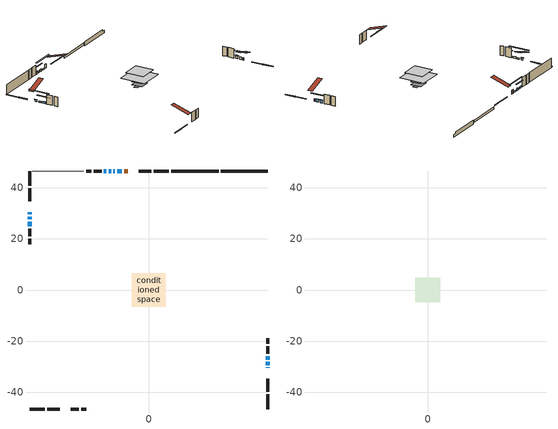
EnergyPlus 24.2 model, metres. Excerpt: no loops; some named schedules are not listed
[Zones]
conditioned space
 floor adiabatic (Floor2 construction): -2.69,-2.69 -2.69,2.69 2.69,2.69 2.69,-2.69 z0.91
 floor adiabatic (AdiabaticFloorConstruction): -6.56,-6.56 -6.56,6.56 6.56,6.56 6.56,-6.56 z3.35
 floor foundation (Slab1 construction): -3.5,-1.07 -3.5,1.07 3.5,1.07 3.5,-1.07 z-1.22
 floor foundation (Slab2 construction): -2.69,-2.69 -2.69,2.69 2.69,2.69 2.69,-2.69 z-0.65
 wall outside (RimJoist1 construction): 7.78,46.52 1.95,46.52 / -46.52,-46.52 -40.69,-46.52 / -46.52,46.52 -46.52,40.69 / 46.52,-46.52 46.52,-40.69 z0.91:1.21
 wall outside (RimJoist2 construction): 1.02,46.52 -3.95,46.52 / -39.76,-46.52 -34.79,-46.52 / -46.52,39.76 -46.52,34.79 / 46.52,-39.76 46.52,-34.79 z0.91:1.21
 wall outside (AdiabaticWallConstruction 1): -8.29,46.52 -9.53,46.52 z0.91:2.94
 wall outside (AdiabaticWallConstruction): 46.52,-30.45 46.52,-30.25 / -13.22,46.52 -13.83,46.52 z0.91:2.13; -46.52,30.45 -46.52,29.53 / -14.76,46.52 -15.67,46.52 / -46.52,26.76 -46.52,24.93 / -16.6,46.52 -17.52,46.52 z0.91:1.83; -10.46,46.52 -12.29,46.52 / -46.52,28.6 -46.52,27.69 z0.91:1.47; 46.52,-29.33 46.52,-28.11 / 46.52,-27.18 46.52,-25.91 z0.91:2.33
 wall outside (Wall1 construction): -18.44,46.52 -21.48,46.52 / -30.44,-46.52 -27.41,-46.52 / -46.52,24 -46.52,20.96 / 46.52,-24.98 46.52,-21.94 z0.91:5.79
 wall outside (Wall2 construction): -22.41,46.52 -24.52,46.52 / -26.48,-46.52 -24.37,-46.52 / -46.52,20.03 -46.52,17.92 / 46.52,-21.01 46.52,-18.9 z0.91:5.79
 wall foundation (FoundationWall1 construction): 28.23,46.52,-1.22 28.23,46.52,0.91 44.69,46.52,0.91 44.69,46.52,0.07 46.52,46.52,0.07 46.52,46.52,-1.22
 wall foundation (FoundationWall2 construction): 27.3,46.52 8.71,46.52 z-0.65:0.55
 wall adiabatic (Wall3 construction): -25.45,46.52 -45.59,46.52 z0.91:5.79
 window (WindowConstruction 6): 46.52,-30.44 46.52,-30.25 z0.91:2.13
 window (WindowConstruction 5): -46.52,30.44 -46.52,29.53 z0.91:1.82
 window (WindowConstruction 8): -10.46,46.52 -12.29,46.52 z0.91:1.47
 window (WindowConstruction 9): -46.52,28.6 -46.52,27.69 z0.91:1.47
 window (WindowConstruction 7): -13.22,46.52 -13.83,46.52 z0.91:2.13
 window (WindowConstruction): 46.52,-29.33 46.52,-28.11 z0.91:2.33
 window (WindowConstruction 1): -14.76,46.52 -15.67,46.52 z0.91:1.82
 window (WindowConstruction 2): -46.52,26.76 -46.52,24.93 z0.91:1.82
 window (WindowConstruction 3): 46.52,-27.18 46.52,-25.91 z0.91:2.33
 window (WindowConstruction 4): -16.6,46.52 -17.51,46.52 z0.91:1.82
 door (Door): -8.29,46.52 -9.53,46.52 z0.91:2.94
 ceiling adiabatic (AdiabaticFloorConstruction): 6.56,-6.56 6.56,6.56 -6.56,6.56 -6.56,-6.56 z3.35
attic - vented
 floor to conditioned space (Floor1 construction Reversed): -4.84,-4.84 -4.84,4.84 4.84,4.84 4.84,-4.84 z5.79
 roof outside (Roof1 construction): -7.37,46.52,5.79 -7.37,37.09,8.93 -4.88,37.09,8.93 -4.88,46.52,5.79; -31.37,-46.52,5.79 -31.37,-37.09,8.93 -33.86,-37.09,8.93 -33.86,-46.52,5.79; -46.52,31.37,5.79 -37.09,31.37,8.93 -37.09,33.86,8.93 -46.52,33.86,5.79; 46.52,-31.37,5.79 37.09,-31.37,8.93 37.09,-33.86,8.93 46.52,-33.86,5.79
shading: -46.52,29.33 -46.52,30.65 -46.93,30.65 -46.93,29.33 z2.03; -17.37,46.52 -5.38,46.52 -5.38,46.93 -17.37,46.93 z6.55; -46.52,22.61 -46.52,33.68 -46.93,33.68 -46.93,22.61 z6.55; 46.52,-25.47 46.52,-31.96 46.93,-31.96 46.93,-25.47 z4.97; -18.31,46.52 -12.12,46.52 -12.12,46.93 -18.31,46.93 z4.46; -46.52,22.29 -46.52,29.4 -46.93,29.4 -46.93,22.29 z4.46; 46.52,-25.71 46.52,-27.38 46.93,-27.38 46.93,-25.71 z2.53; -17.72,46.52 -16.4,46.52 -16.4,46.93 -17.72,46.93 z2.03
[Building]
Building 1: Terrain=Suburbs
[Site:Location]
Toronto City Centre_ON: Latitude {deg}=43.63; Longitude {deg}=-79.39; Time Zone {hr}=-5; Elevation {m}=77; Keep Site Location Information=Yes
[Site:GroundTemperature:Shallow]
5.01852, 3.26908, 3.12898, 3.95918, 7.29196, 10.6092, 13.4851, 15.3069, 15.4617, 13.9799, 11.1774, 7.9619
[Site:WaterMainsTemperature]
Calculation Method=Schedule; Temperature Schedule=mains temperature schedule
[Material] Roughness=Rough; Thermal Absorptance=0.9
Name | Thickness {m} | Conductivity {W/m-K} | Density {kg/m3} | Specific Heat {J/kg-K} | Solar Absorptance | Visible Absorptance
asphalt or fiberglass shingles | 0.00635 | 0.162714 | 1121.4 | 1465.45 | 0.4 | 0.4
ceiling loosefill ins | 0.169333 | 0.0480833 | 16.02 | 1046.75 | 0.7 | 0.7
ceiling stud and cavity | 0.1397 | 0.169886 | 65.682 | 1177.47 | 0.7 | 0.7
concrete 4.0 in. | 0.1016 | 1.803125 | 2242.8 | 837.4 | 0.7 | 0.7
concrete 8.0 in. | 0.2032 | 1.803125 | 2242.8 | 837.4 | 0.7 | 0.7
door material | 0.04445 | 0.053851 | 512.64 | 1214.23 | 0.7 | 0.7
exterior vertical ins | 0.0369022 | 0.029427 | 32.04 | 1214.23 | 0.7 | 0.7
exterior vertical ins 1 | 0.00139922 | 0.029427 | 32.04 | 1214.23 | 0.7 | 0.7
floor covering | 0.0127 | 9.015625 | 54.468 | 1339.84 | 0.6 | 0.6
floor covering 1 | 0.0127 | 0.0433444 | 54.468 | 1339.84 | 0.6 | 0.6
floor rigid ins; wall rigid ins | 0.512978 | 0.029427 | 32.04 | 1214.23 | 0.7 | 0.7
floor stud and cavity | 0.0889 | 0.621767 | 50.32683 | 1063.81 | 0.7 | 0.7
floor stud and cavity 1 | 0.1397 | 1.75129 | 37.0049 | 1207.88 | 0.7 | 0.7
furniture material conditioned space 1 | 0.1524 | 0.115458 | 640.8 | 1214.23 | 0.6 | 0.6
gypsum board | 0.0127 | 0.160291 | 801 | 837.4 | 0.6 | 0.6
gypsum board 1 | 0.0127 | 0.160291 | 801 | 837.4 | 0.7 | 0.7
osb sheathing 0.5 in. | 0.0127 | 0.115458 | 512.64 | 1214.23 | 0.7 | 0.7
osb sheathing 0.5 in. 1 | 0.0127 | 0.115458 | 512.64 | 1214.23 | 0.4 | 0.4
osb sheathing 0.75 in. | 0.01905 | 0.115458 | 512.64 | 1214.23 | 0.7 | 0.7
osb sheathing 2.0 in. | 0.0508 | 0.115458 | 512.64 | 1214.23 | 0.7 | 0.7
rim joist stud and cavity | 0.0508 | 0.0451784 | 125.044 | 1163.47 | 0.6 | 0.6
rim joist stud and cavity 1 | 0.0508 | 0.0448274 | 125.044 | 1163.47 | 0.6 | 0.6
wall stud and cavity | 0.1397 | 0.0814562 | 139.0536 | 1170.24 | 0.7 | 0.7
wall stud and cavity 1 | 0.1397 | 0.0829899 | 139.0536 | 1170.24 | 0.7 | 0.7
wall stud and cavity 2 | 0.1397 | 0.0743881 | 139.0536 | 1170.24 | 0.7 | 0.7
wall stud and cavity 3 | 0.0889 | 0.380278 | 52.3479 | 1209.89 | 0.7 | 0.7
wall stud and cavity 4 | 0.0889 | 0.391764 | 83.0341 | 1211.67 | 0.7 | 0.7
wood siding | 0.0254 | 0.102417 | 544.68 | 1172.36 | 0.4 | 0.4
wood siding 1; wood siding 2; wood siding 3 | 0.0254 | 0.102417 | 544.68 | 1172.36 | 0.7 | 0.7
[WindowMaterial:SimpleGlazingSystem]
Name | U-Factor {W/m2-K} | Solar Heat Gain Coefficient
WindowMaterial | 2.61642 | 0.5
WindowMaterial 1 | 2.58292 | 0.52
WindowMaterial 2 | 2.42053 | 0.63
WindowMaterial 3 | 7.55855 | 0.54
WindowMaterial 4 | 6.70685 | 0.75
WindowMaterial 5 | 3.04227 | 0.45
[Construction]
AdiabaticFloorConstruction: floor stud and cavity 1, floor rigid ins, osb sheathing 0.75 in., floor covering 1
AdiabaticWallConstruction: wood siding 2, wall rigid ins, wall stud and cavity 3, gypsum board
AdiabaticWallConstruction 1: wood siding 3, wall rigid ins, wall stud and cavity 3, gypsum board
Door: door material
Floor1 construction Reversed: gypsum board, ceiling stud and cavity, ceiling loosefill ins
Floor2 construction: floor stud and cavity, floor covering
FoundationWall1 construction; FoundationWall2 construction: concrete 8.0 in., gypsum board 1
furniture construction conditioned space 1: furniture material conditioned space 1
PartitionWallConstruction: gypsum board, wall stud and cavity 4, gypsum board
RimJoist1 construction: wood siding 1, osb sheathing 2.0 in., rim joist stud and cavity
RimJoist2 construction: wood siding 1, osb sheathing 2.0 in., rim joist stud and cavity 1
Roof1 construction: asphalt or fiberglass shingles
Slab1 construction; Slab2 construction: concrete 4.0 in.
Wall1 construction: wood siding, osb sheathing 0.5 in., wall stud and cavity, gypsum board
Wall2 construction: wood siding, osb sheathing 0.5 in., wall stud and cavity 1, gypsum board
Wall3 construction: osb sheathing 0.5 in. 1, wall stud and cavity 2, gypsum board
WindowConstruction: WindowMaterial
WindowConstruction 1; WindowConstruction 2; WindowConstruction 4; WindowConstruction 5: WindowMaterial 1
WindowConstruction 3: WindowMaterial 2
WindowConstruction 6: WindowMaterial 3
WindowConstruction 7: WindowMaterial 4
WindowConstruction 8; WindowConstruction 9: WindowMaterial 5
[Zone] Multiplier=1; Part of Total Floor Area=Yes
Name | Volume {m3}
attic - vented | 47.7651
conditioned space | 447.1
[Space]
Name | Zone | Volume {m3}
attic - vented 1 | attic - vented | 47.7651
conditioned space 1 | conditioned space | 447.1
[ZoneInfiltration:EffectiveLeakageArea]
infil attic - vented 1: Zone or Space=attic - vented 1; Schedule=Always On Discrete; Effective Air Leakage Area {cm2}=3943.16; Stack Coefficient=0.000218483; Wind Coefficient=9.98685e-06
[ZoneMixing]
whole house fan mix: Zone or Space=attic - vented; Schedule=Always On Continuous; Design Flow Rate Calculation Method=Flow/Zone; Design Flow Rate {m3/s}=0; Source Zone or Space=conditioned space
[SurfaceProperty:ExposedFoundationPerimeter] Exposed Perimeter Calculation Method=TotalExposedPerimeter
Name | Total Exposed Perimeter {m}
Slab1 | 18.288
Slab2 | 18.593
[InternalMass] Zone or ZoneList=conditioned space; Space or SpaceList=conditioned space 1
Name | Construction | Surface Area {m2}
furniture mass conditioned space 1 | furniture construction conditioned space 1 | 98.036
partition wall mass | PartitionWallConstruction | 216.1
[Lights]
interior lighting: Zone or ZoneList or Space or SpaceList=conditioned space 1; Schedule=interior lighting schedule; Design Level Calculation Method=LightingLevel; Lighting Level {W}=343.2; Return Air Fraction=0; Fraction Radiant=0.6; Fraction Visible=0.2; Fraction Replaceable=1
[People]
occupants: Zone or ZoneList or Space or SpaceList=conditioned space 1; Number of People Schedule=occupants schedule; Number of People Calculation Method=People; Number of People=3; Fraction Radiant=0.314171; Sensible Heat Fraction=0.56303; Activity Level Schedule=occupants activity schedule; Carbon Dioxide Generation Rate {m3/s-W}=0; Enable ASHRAE 55 Comfort Warnings=No; Mean Radiant Temperature Calculation Type=EnclosureAveraged
[ElectricEquipment] Zone or ZoneList or Space or SpaceList=conditioned space 1; Design Level Calculation Method=EquipmentLevel
Name | Schedule | Design Level {W} | Fraction Latent | Fraction Radiant | Fraction Lost
clothes dryer | clothes dryer schedule | 140.772 | 0.015 | 0.081 | 0.85
clothes washer | clothes washer schedule | 32.1985 | 0.03 | 0.162 | 0.7
cooking range | cooking range schedule | 208.969 | 0.08 | 0.432 | 0.2
dishwasher | dishwasher schedule | 66.8632 | 0.3 | 0.18 | 0.4
fridge | fridge schedule | 72.9452 | 0 | 0.6 | 0
mech vent bath fan 0 | mech vent bath fan 0 schedule | 50.2 | 0 | 0 | 1
mech vent house fan | mech vent house fan schedule | 0 | 0 | 0 | 1
mech vent house fan cfis | mech vent house fan cfis schedule | 0 | 0 | 0 | 0
mech vent range fan 0 | mech vent range fan 0 schedule | 57 | 0 | 0 | 1
misc plug loads | misc plug loads schedule | 494.7 | 0.045 | 0.513 | 0.1
whole house fan | Always On Discrete | 0 | 0 | 0 | 1
[OtherEquipment] Zone or ZoneList or Space or SpaceList=conditioned space 1; Design Level Calculation Method=EquipmentLevel
Name | Fuel Type | Schedule | Design Level {W} | Fraction Latent | Fraction Radiant | Fraction Lost
clothes dryer 1 | Electricity | clothes dryer schedule | 0 | 0.015 | 0.081 | 0.85
cooking range 1 | Electricity | cooking range schedule | 0 | 0.08 | 0.432 | 0.2
general water use latent | None | general water use schedule | 59.3978 | 1 | 0 | 0
general water use sensible | None | general water use schedule | -58.539 | 0 | 0.6 | 0
mech vent house fan latent load | None | Always On Discrete | 0 | 1 | 0 | 0
mech vent house fan sensible load | None | Always On Discrete | 0 | 0 | 0 | 0
water heater energy adjustment1 | NaturalGas | Always On Discrete | 0.01 | 0 | 0 | 1
[ZoneInfiltration:DesignFlowRate] Zone or ZoneList or Space or SpaceList=conditioned space 1; Schedule=Always On Discrete; Design Flow Rate Calculation Method=Flow/Zone; Design Flow Rate {m3/s}=0
infil flow; natural vent flow; whole house fan flow
[AvailabilityManager:Scheduled]
central ac and furnace airloop Availability Manager: Schedule=Always On Discrete
[Foundation:Kiva] Initial Indoor Air Temperature {C}=18; Wall Depth Below Slab {m}=0.2032; Custom Block X Position 1 {m}=0.2159; Custom Block Z Position 1 {m}=0
Name | Wall Height Above Grade {m} | Custom Block Material Name 1 | Custom Block Depth 1 {m}
Foundation Kiva 1 | 0.910011 | exterior vertical ins | 2.13
Foundation Kiva 2 | 0.550012 | exterior vertical ins 1 | 1.2
[Foundation:Kiva:Settings]
Soil Conductivity {W/m-K}=0.849921; Soil Density {kg/m3}=1842.3; Soil Specific Heat {J/kg-K}=418.7; Ground Solar Absorptivity=0.9; Ground Thermal Absorptivity=0.9; Ground Surface Roughness {m}=0.03; Far-Field Width {m}=40; Deep-Ground Boundary Condition=ZeroFlux; Deep-Ground Depth {m}=40; Minimum Cell Dimension {m}=0.2; Maximum Cell Growth Coefficient=3; Simulation Timestep=Timestep
[Exterior:Lights]
exterior lighting: Schedule=exterior lighting schedule; Design Level {W}=75.6
[EnergyManagementSystem:GlobalVariable]
central_ac_and_furnace_airloop_Fan_RTF
infil_program_Qfan
infil_program_Qinf
natural_vent_program_Qnv
natural_vent_program_Qwhf
[EnergyManagementSystem:Sensor]
Name | Output:Variable or Output:Meter Index Key | Output:Variable or Output:Meter
airflow_gain | infil flow | Infiltration Sensible Heat Gain Energy
airflow_gain_1 | natural vent flow | Infiltration Sensible Heat Gain Energy
airflow_gain_2 | whole house fan flow | Infiltration Sensible Heat Gain Energy
airflow_loss | infil flow | Infiltration Sensible Heat Loss Energy
airflow_loss_1 | natural vent flow | Infiltration Sensible Heat Loss Energy
airflow_loss_2 | whole house fan flow | Infiltration Sensible Heat Loss Energy
clg_load_cond |  | Cooling:EnergyTransfer:Zone:CONDITIONED SPACE
clg_sp_s; clg_sp_s_1 | cooling setpoint | Schedule Value
clothes_dryer_exhaust_0_sch_s | clothes dryer exhaust 0 schedule | Schedule Value
cool_season | cooling season schedule | Schedule Value
htg_load_cond |  | Heating:EnergyTransfer:Zone:CONDITIONED SPACE
htg_sp_s; htg_sp_s_1 | heating setpoint | Schedule Value
ig_ee_conv | clothes dryer | Electric Equipment Convective Heating Energy
ig_ee_conv_2 | cooking range | Electric Equipment Convective Heating Energy
ig_ee_conv_4 | fridge | Electric Equipment Convective Heating Energy
ig_ee_conv_5 | misc plug loads | Electric Equipment Convective Heating Energy
ig_ee_conv_6 | whole house fan | Electric Equipment Convective Heating Energy
ig_ee_rad | clothes dryer | Electric Equipment Radiant Heating Energy
ig_ee_rad_2 | cooking range | Electric Equipment Radiant Heating Energy
ig_ee_rad_4 | fridge | Electric Equipment Radiant Heating Energy
ig_ee_rad_5 | misc plug loads | Electric Equipment Radiant Heating Energy
ig_ee_rad_6 | whole house fan | Electric Equipment Radiant Heating Energy
ig_lgt_conv | interior lighting | Lights Convective Heating Energy
ig_lgt_rad | interior lighting | Lights Radiant Heating Energy
ig_lgt_vis | interior lighting | Lights Visible Radiation Heating Energy
ig_oe_conv | clothes dryer 1 | Other Equipment Convective Heating Energy
ig_oe_conv_1 | cooking range 1 | Other Equipment Convective Heating Energy
ig_oe_conv_2 | general water use latent | Other Equipment Convective Heating Energy
ig_oe_conv_3 | general water use sensible | Other Equipment Convective Heating Energy
ig_oe_conv_4 | water heater energy adjustment1 | Other Equipment Convective Heating Energy
ig_oe_rad | clothes dryer 1 | Other Equipment Radiant Heating Energy
ig_oe_rad_1 | cooking range 1 | Other Equipment Radiant Heating Energy
ig_oe_rad_2 | general water use latent | Other Equipment Radiant Heating Energy
ig_oe_rad_3 | general water use sensible | Other Equipment Radiant Heating Energy
ig_oe_rad_4 | water heater energy adjustment1 | Other Equipment Radiant Heating Energy
ig_ppl_conv | occupants | People Convective Heating Energy
ig_ppl_rad | occupants | People Radiant Heating Energy
im_conv | furniture mass conditioned space 1 | Surface Inside Face Convection Heat Gain Energy
im_conv_1 | partition wall mass | Surface Inside Face Convection Heat Gain Energy
im_ig | furniture mass conditioned space 1 | Surface Inside Face Internal Gains Radiation Heat Gain Energy
im_ig_1 | partition wall mass | Surface Inside Face Internal Gains Radiation Heat Gain Energy
im_lgt | furniture mass conditioned space 1 | Surface Inside Face Lights Radiation Heat Gain Energy
im_lgt_1 | partition wall mass | Surface Inside Face Lights Radiation Heat Gain Energy
im_sol | furniture mass conditioned space 1 | Surface Inside Face Solar Radiation Heat Gain Energy
im_sol_1 | partition wall mass | Surface Inside Face Solar Radiation Heat Gain Energy
im_surf | furniture mass conditioned space 1 | Surface Inside Face Net Surface Thermal Radiation Heat Gain Energy
im_surf_1 | partition wall mass | Surface Inside Face Net Surface Thermal Radiation Heat Gain Energy
mech_vent_bath_fan_0_sch_s | mech vent bath fan 0 schedule | Schedule Value
mech_vent_range_fan_0_sch_s | mech vent range fan 0 schedule | Schedule Value
mv_conv | mech vent bath fan 0 | Electric Equipment Convective Heating Energy
mv_conv_1 | mech vent house fan | Electric Equipment Convective Heating Energy
mv_conv_2 | mech vent house fan cfis | Electric Equipment Convective Heating Energy
mv_conv_3 | mech vent range fan 0 | Electric Equipment Convective Heating Energy
mv_conv_4 | mech vent house fan latent load | Other Equipment Convective Heating Energy
mv_conv_5 | mech vent house fan sensible load | Other Equipment Convective Heating Energy
mv_rad | mech vent bath fan 0 | Electric Equipment Radiant Heating Energy
mv_rad_1 | mech vent house fan | Electric Equipment Radiant Heating Energy
mv_rad_2 | mech vent house fan cfis | Electric Equipment Radiant Heating Energy
mv_rad_3 | mech vent range fan 0 | Electric Equipment Radiant Heating Energy
mv_rad_4 | mech vent house fan latent load | Other Equipment Radiant Heating Energy
mv_rad_5 | mech vent house fan sensible load | Other Equipment Radiant Heating Energy
natural_vent_s | natural vent schedule | Schedule Value
out_pb_s |  | Site Outdoor Air Barometric Pressure
out_wt_s |  | Site Outdoor Air Humidity Ratio
site_vw_s |  | Site Wind Speed
ss_back_out | Window1 | Surface Window Shortwave from Zone Back Out Window Heat Transfer Rate
ss_back_out_1 | Window10 | Surface Window Shortwave from Zone Back Out Window Heat Transfer Rate
ss_back_out_2 | Window11 | Surface Window Shortwave from Zone Back Out Window Heat Transfer Rate
ss_back_out_3 | Window13 | Surface Window Shortwave from Zone Back Out Window Heat Transfer Rate
ss_back_out_4 | Window2 | Surface Window Shortwave from Zone Back Out Window Heat Transfer Rate
ss_back_out_5 | Window3 | Surface Window Shortwave from Zone Back Out Window Heat Transfer Rate
ss_back_out_6 | Window5 | Surface Window Shortwave from Zone Back Out Window Heat Transfer Rate
ss_back_out_7 | Window6 | Surface Window Shortwave from Zone Back Out Window Heat Transfer Rate
ss_back_out_8 | Window8 | Surface Window Shortwave from Zone Back Out Window Heat Transfer Rate
ss_back_out_9 | Window9 | Surface Window Shortwave from Zone Back Out Window Heat Transfer Rate
ss_conv | Door1 | Surface Inside Face Convection Heat Gain Energy
ss_conv_1 | Window1 | Surface Inside Face Convection Heat Gain Energy
ss_conv_10 | Window9 | Surface Inside Face Convection Heat Gain Energy
ss_conv_2 | Window10 | Surface Inside Face Convection Heat Gain Energy
ss_conv_3 | Window11 | Surface Inside Face Convection Heat Gain Energy
ss_conv_4 | Window13 | Surface Inside Face Convection Heat Gain Energy
ss_conv_5 | Window2 | Surface Inside Face Convection Heat Gain Energy
ss_conv_6 | Window3 | Surface Inside Face Convection Heat Gain Energy
ss_conv_7 | Window5 | Surface Inside Face Convection Heat Gain Energy
ss_conv_8 | Window6 | Surface Inside Face Convection Heat Gain Energy
ss_conv_9 | Window8 | Surface Inside Face Convection Heat Gain Energy
ss_ig | Door1 | Surface Inside Face Internal Gains Radiation Heat Gain Energy
ss_ig_1 | Window1 | Surface Inside Face Internal Gains Radiation Heat Gain Energy
ss_ig_10 | Window9 | Surface Inside Face Internal Gains Radiation Heat Gain Energy
ss_ig_2 | Window10 | Surface Inside Face Internal Gains Radiation Heat Gain Energy
ss_ig_3 | Window11 | Surface Inside Face Internal Gains Radiation Heat Gain Energy
ss_ig_4 | Window13 | Surface Inside Face Internal Gains Radiation Heat Gain Energy
ss_ig_5 | Window2 | Surface Inside Face Internal Gains Radiation Heat Gain Energy
ss_ig_6 | Window3 | Surface Inside Face Internal Gains Radiation Heat Gain Energy
ss_ig_7 | Window5 | Surface Inside Face Internal Gains Radiation Heat Gain Energy
ss_ig_8 | Window6 | Surface Inside Face Internal Gains Radiation Heat Gain Energy
ss_ig_9 | Window8 | Surface Inside Face Internal Gains Radiation Heat Gain Energy
ss_lgt | Door1 | Surface Inside Face Lights Radiation Heat Gain Energy
ss_sol | Door1 | Surface Inside Face Solar Radiation Heat Gain Energy
ss_surf | Door1 | Surface Inside Face Net Surface Thermal Radiation Heat Gain Energy
ss_surf_1 | Window1 | Surface Inside Face Net Surface Thermal Radiation Heat Gain Energy
ss_surf_10 | Window9 | Surface Inside Face Net Surface Thermal Radiation Heat Gain Energy
ss_surf_2 | Window10 | Surface Inside Face Net Surface Thermal Radiation Heat Gain Energy
ss_surf_3 | Window11 | Surface Inside Face Net Surface Thermal Radiation Heat Gain Energy
ss_surf_4 | Window13 | Surface Inside Face Net Surface Thermal Radiation Heat Gain Energy
ss_surf_5 | Window2 | Surface Inside Face Net Surface Thermal Radiation Heat Gain Energy
ss_surf_6 | Window3 | Surface Inside Face Net Surface Thermal Radiation Heat Gain Energy
ss_surf_7 | Window5 | Surface Inside Face Net Surface Thermal Radiation Heat Gain Energy
ss_surf_8 | Window6 | Surface Inside Face Net Surface Thermal Radiation Heat Gain Energy
ss_surf_9 | Window8 | Surface Inside Face Net Surface Thermal Radiation Heat Gain Energy
ss_trans_in | Window1 | Surface Window Transmitted Solar Radiation Rate
ss_trans_in_1 | Window10 | Surface Window Transmitted Solar Radiation Rate
ss_trans_in_2 | Window11 | Surface Window Transmitted Solar Radiation Rate
ss_trans_in_3 | Window13 | Surface Window Transmitted Solar Radiation Rate
ss_trans_in_4 | Window2 | Surface Window Transmitted Solar Radiation Rate
ss_trans_in_5 | Window3 | Surface Window Transmitted Solar Radiation Rate
ss_trans_in_6 | Window5 | Surface Window Transmitted Solar Radiation Rate
ss_trans_in_7 | Window6 | Surface Window Transmitted Solar Radiation Rate
ss_trans_in_8 | Window8 | Surface Window Transmitted Solar Radiation Rate
ss_trans_in_9 | Window9 | Surface Window Transmitted Solar Radiation Rate
ss_trans_out | Window1 | Surface Inside Face Initial Transmitted Diffuse Transmitted Out Window Solar Radiation Rate
ss_trans_out_1 | Window10 | Surface Inside Face Initial Transmitted Diffuse Transmitted Out Window Solar Radiation Rate
ss_trans_out_2 | Window11 | Surface Inside Face Initial Transmitted Diffuse Transmitted Out Window Solar Radiation Rate
ss_trans_out_3 | Window13 | Surface Inside Face Initial Transmitted Diffuse Transmitted Out Window Solar Radiation Rate
ss_trans_out_4 | Window2 | Surface Inside Face Initial Transmitted Diffuse Transmitted Out Window Solar Radiation Rate
ss_trans_out_5 | Window3 | Surface Inside Face Initial Transmitted Diffuse Transmitted Out Window Solar Radiation Rate
ss_trans_out_6 | Window5 | Surface Inside Face Initial Transmitted Diffuse Transmitted Out Window Solar Radiation Rate
ss_trans_out_7 | Window6 | Surface Inside Face Initial Transmitted Diffuse Transmitted Out Window Solar Radiation Rate
ss_trans_out_8 | Window8 | Surface Inside Face Initial Transmitted Diffuse Transmitted Out Window Solar Radiation Rate
ss_trans_out_9 | Window9 | Surface Inside Face Initial Transmitted Diffuse Transmitted Out Window Solar Radiation Rate
s_conv | Floor1 | Surface Inside Face Convection Heat Gain Energy
s_conv_1 | Floor2 | Surface Inside Face Convection Heat Gain Energy
s_conv_10 | RimJoist2:0 | Surface Inside Face Convection Heat Gain Energy
s_conv_11 | RimJoist2:180 | Surface Inside Face Convection Heat Gain Energy
s_conv_12 | RimJoist2:270 | Surface Inside Face Convection Heat Gain Energy
s_conv_13 | RimJoist2:90 | Surface Inside Face Convection Heat Gain Energy
s_conv_14 | Slab1 | Surface Inside Face Convection Heat Gain Energy
s_conv_15 | Slab2 | Surface Inside Face Convection Heat Gain Energy
s_conv_16 | Wall1:0 | Surface Inside Face Convection Heat Gain Energy
s_conv_17 | Wall1:180 | Surface Inside Face Convection Heat Gain Energy
s_conv_18 | Wall1:270 | Surface Inside Face Convection Heat Gain Energy
s_conv_19 | Wall1:90 | Surface Inside Face Convection Heat Gain Energy
s_conv_2 | FoundationWall1 | Surface Inside Face Convection Heat Gain Energy
s_conv_20 | Wall2:0 | Surface Inside Face Convection Heat Gain Energy
s_conv_21 | Wall2:180 | Surface Inside Face Convection Heat Gain Energy
s_conv_22 | Wall2:270 | Surface Inside Face Convection Heat Gain Energy
s_conv_23 | Wall2:90 | Surface Inside Face Convection Heat Gain Energy
s_conv_24 | Wall3 | Surface Inside Face Convection Heat Gain Energy
s_conv_3 | FoundationWall2 | Surface Inside Face Convection Heat Gain Energy
s_conv_4 | inferred conditioned ceiling | Surface Inside Face Convection Heat Gain Energy
s_conv_5 | inferred conditioned floor | Surface Inside Face Convection Heat Gain Energy
s_conv_6 | RimJoist1:0 | Surface Inside Face Convection Heat Gain Energy
s_conv_7 | RimJoist1:180 | Surface Inside Face Convection Heat Gain Energy
s_conv_8 | RimJoist1:270 | Surface Inside Face Convection Heat Gain Energy
s_conv_9 | RimJoist1:90 | Surface Inside Face Convection Heat Gain Energy
s_ig | Floor1 | Surface Inside Face Internal Gains Radiation Heat Gain Energy
s_ig_1 | Floor2 | Surface Inside Face Internal Gains Radiation Heat Gain Energy
